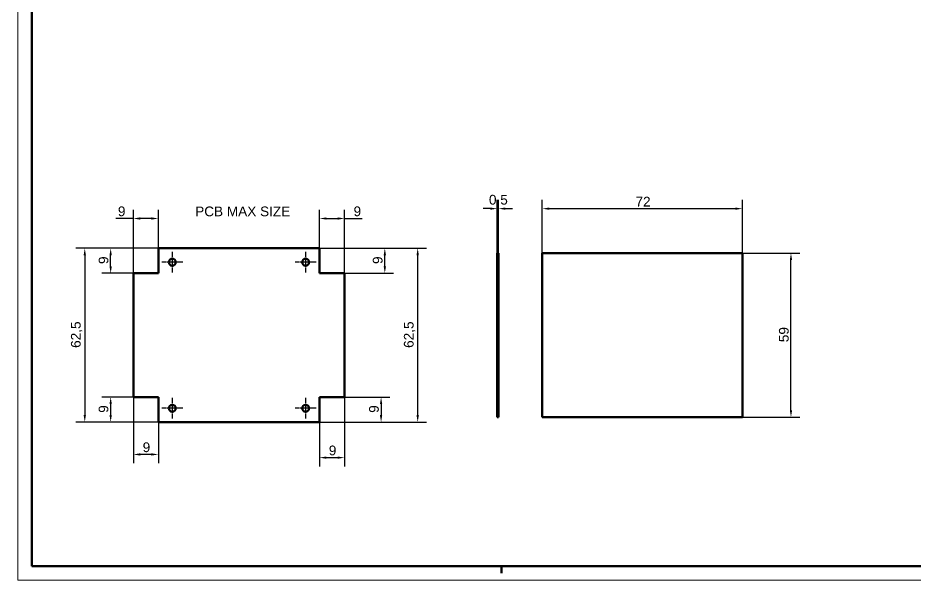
# Model space of a CAD drawing. Extents: x -59 to 594, y 0 to 420.
# Drawn here: x 0 to 322.9, y 0 to 202.1 of the extents above; entities that cross this region are included whole.
import ezdxf

# ---------------------------------------------------------------- set-up
doc = ezdxf.new("R2010")
doc.units = 0
doc.linetypes.add('CHAIN', pattern=[0.3543, 0.2362, -0.0295, 0.0591, -0.0295])
doc.layers.get('0').update_dxf_attribs({"lineweight": 25})
for name, color, linetype, lineweight in [('Centro(ISO)', 179, 'CHAIN', 25), ('Geometria schizzo(ISO)', 7, 'Continuous', 50), ('Quote(ISO)', 7, 'Continuous', 25), ('Simboli(ISO)', 7, 'Continuous', 25), ('Spigoli visibili(ISO)', 7, 'Continuous', 50)]:
    doc.layers.add(name, color=color, linetype=linetype, lineweight=lineweight)
doc.styles.add('DEFAULT-ISO~0', font='ARIAL.TTF')
doc.styles.add('Tabella-ISO', font='ARIAL.TTF')
doc.dimstyles.new('DEFAULT-ISO-Metodo 1b', dxfattribs={"dimtxt": 3.5, "dimasz": 2.5, "dimexe": 3.175, "dimexo": 0, "dimgap": 0.762, "dimtad": 1, "dimtoh": 1, "dimrnd": 1e-08, "dimtxsty": 'DEFAULT-ISO~0', "dimcen": 0.09, "dimdle": 10, "dimclrd": 2, "dimclre": 2, "dimclrt": 6, "dimazin": 2, "dimtfac": 0.714286, "dimtofl": 0, "dimtmove": 0, "dimatfit": 3, "dimfxl": 0, "dimtolj": 1, "dimlwd": 25, "dimlwe": 25, "dimarcsym": 0})

# ---------------------------------------------------------------- blocks, each defined once
blk = doc.blocks.new('*D86')
at = {"layer": 'Defpoints', "color": 0, "linetype": 'Continuous'}
for p in [(260.73, 133.54), (188.73, 117.54), (260.73, 117.54)]:
    blk.add_point(p, dxfattribs=at)
at = {"layer": 'Quote(ISO)', "color": 2, "linetype": 'Continuous', "lineweight": 25}
for p, q in [((188.73, 117.54), (188.73, 136.71)), ((260.73, 117.54), (260.73, 136.71)), ((191.23, 133.54), (258.23, 133.54))]:
    blk.add_line(p, q, dxfattribs=at)
at = {"layer": 'Quote(ISO)', "color": 2, "linetype": 'Continuous'}
for points in [[(191.23, 133.95), (191.23, 133.12), (188.73, 133.54)], [(258.23, 133.95), (258.23, 133.12), (260.73, 133.54)]]:
    blk.add_solid(points, dxfattribs=at)
at = {"layer": 'Quote(ISO)', "color": 6, "linetype": 'Continuous', "lineweight": 25, "insert": (222.26, 137.81), "char_height": 3.5, "attachment_point": 1, "style": 'DEFAULT-ISO~0'}
blk.add_mtext('\\A1;72', dxfattribs=at)
blk = doc.blocks.new('*D87')
at = {"layer": 'Defpoints', "color": 0, "linetype": 'Continuous'}
for p in [(260.73, 117.54), (278.23, 117.54), (260.73, 58.54)]:
    blk.add_point(p, dxfattribs=at)
at = {"layer": 'Quote(ISO)', "color": 2, "linetype": 'Continuous', "lineweight": 25}
for p, q in [((260.73, 117.54), (281.41, 117.54)), ((278.23, 61.04), (278.23, 115.04)), ((260.73, 58.54), (281.41, 58.54))]:
    blk.add_line(p, q, dxfattribs=at)
at = {"layer": 'Quote(ISO)', "color": 2, "linetype": 'Continuous'}
for points in [[(277.82, 115.04), (278.65, 115.04), (278.23, 117.54)], [(277.82, 61.04), (278.65, 61.04), (278.23, 58.54)]]:
    blk.add_solid(points, dxfattribs=at)
at = {"layer": 'Quote(ISO)', "color": 6, "linetype": 'Continuous', "lineweight": 25, "insert": (273.9, 85.52), "char_height": 3.5, "attachment_point": 1, "rotation": 90, "style": 'DEFAULT-ISO~0'}
blk.add_mtext('\\A1;59', dxfattribs=at)
blk = doc.blocks.new('*D88')
at = {"layer": 'Defpoints', "color": 0, "linetype": 'Continuous'}
for p in [(33.37, 119.29), (50.54, 119.29), (41.54, 110.29)]:
    blk.add_point(p, dxfattribs=at)
at = {"layer": 'Quote(ISO)', "color": 2, "linetype": 'Continuous', "lineweight": 25}
for p, q in [((50.54, 119.29), (30.2, 119.29)), ((33.37, 112.79), (33.37, 116.79)), ((41.54, 110.29), (30.2, 110.29))]:
    blk.add_line(p, q, dxfattribs=at)
at = {"layer": 'Quote(ISO)', "color": 2, "linetype": 'Continuous'}
for points in [[(32.96, 116.79), (33.79, 116.79), (33.37, 119.29)], [(32.96, 112.79), (33.79, 112.79), (33.37, 110.29)]]:
    blk.add_solid(points, dxfattribs=at)
at = {"layer": 'Quote(ISO)', "color": 6, "linetype": 'Continuous', "lineweight": 25, "insert": (29.04, 113.63), "char_height": 3.5, "attachment_point": 1, "rotation": 90, "style": 'DEFAULT-ISO~0'}
blk.add_mtext('\\A1;9', dxfattribs=at)
blk = doc.blocks.new('*D89')
at = {"layer": 'Defpoints', "color": 0, "linetype": 'Continuous'}
for p in [(41.54, 65.79), (33.37, 56.79), (50.54, 56.79)]:
    blk.add_point(p, dxfattribs=at)
at = {"layer": 'Quote(ISO)', "color": 2, "linetype": 'Continuous', "lineweight": 25}
for p, q in [((41.54, 65.79), (30.2, 65.79)), ((33.37, 63.29), (33.37, 59.29)), ((50.54, 56.79), (30.2, 56.79))]:
    blk.add_line(p, q, dxfattribs=at)
at = {"layer": 'Quote(ISO)', "color": 2, "linetype": 'Continuous'}
for points in [[(32.96, 63.29), (33.79, 63.29), (33.37, 65.79)], [(32.96, 59.29), (33.79, 59.29), (33.37, 56.79)]]:
    blk.add_solid(points, dxfattribs=at)
at = {"layer": 'Quote(ISO)', "color": 6, "linetype": 'Continuous', "lineweight": 25, "insert": (29.04, 60.13), "char_height": 3.5, "attachment_point": 1, "rotation": 90, "style": 'DEFAULT-ISO~0'}
blk.add_mtext('\\A1;9', dxfattribs=at)
blk = doc.blocks.new('*D90')
at = {"layer": 'Defpoints', "color": 0, "linetype": 'Continuous'}
for p in [(50.54, 119.29), (24.05, 56.79), (50.54, 56.79)]:
    blk.add_point(p, dxfattribs=at)
at = {"layer": 'Quote(ISO)', "color": 2, "linetype": 'Continuous', "lineweight": 25}
for p, q in [((50.54, 119.29), (20.88, 119.29)), ((24.05, 116.79), (24.05, 59.29)), ((50.54, 56.79), (20.88, 56.79))]:
    blk.add_line(p, q, dxfattribs=at)
at = {"layer": 'Quote(ISO)', "color": 2, "linetype": 'Continuous'}
for points in [[(23.64, 116.79), (24.47, 116.79), (24.05, 119.29)], [(23.64, 59.29), (24.47, 59.29), (24.05, 56.79)]]:
    blk.add_solid(points, dxfattribs=at)
at = {"layer": 'Quote(ISO)', "color": 6, "linetype": 'Continuous', "lineweight": 25, "insert": (19.08, 83.47), "char_height": 3.5, "attachment_point": 1, "rotation": 90, "style": 'DEFAULT-ISO~0'}
blk.add_mtext('\\A1;62,5', dxfattribs=at)
blk = doc.blocks.new('*D91')
at = {"layer": 'Defpoints', "color": 0, "linetype": 'Continuous'}
for p in [(41.54, 65.79), (50.54, 56.79), (41.54, 45.16)]:
    blk.add_point(p, dxfattribs=at)
at = {"layer": 'Quote(ISO)', "color": 2, "linetype": 'Continuous', "lineweight": 25}
for p, q in [((41.54, 65.79), (41.54, 41.98)), ((50.54, 56.79), (50.54, 41.98)), ((48.04, 45.16), (44.04, 45.16))]:
    blk.add_line(p, q, dxfattribs=at)
at = {"layer": 'Quote(ISO)', "color": 2, "linetype": 'Continuous'}
for points in [[(44.04, 45.58), (44.04, 44.74), (41.54, 45.16)], [(48.04, 45.58), (48.04, 44.74), (50.54, 45.16)]]:
    blk.add_solid(points, dxfattribs=at)
at = {"layer": 'Quote(ISO)', "color": 6, "linetype": 'Continuous', "lineweight": 25, "insert": (44.89, 49.5), "char_height": 3.5, "attachment_point": 1, "style": 'DEFAULT-ISO~0'}
blk.add_mtext('\\A1;9', dxfattribs=at)
blk = doc.blocks.new('*D92')
at = {"layer": 'Defpoints', "color": 0, "linetype": 'Continuous'}
for p in [(117.54, 65.79), (108.54, 56.79), (117.54, 44.01)]:
    blk.add_point(p, dxfattribs=at)
at = {"layer": 'Quote(ISO)', "color": 2, "linetype": 'Continuous', "lineweight": 25}
for p, q in [((117.54, 65.79), (117.54, 40.83)), ((108.54, 56.79), (108.54, 40.83)), ((111.04, 44.01), (115.04, 44.01))]:
    blk.add_line(p, q, dxfattribs=at)
at = {"layer": 'Quote(ISO)', "color": 2, "linetype": 'Continuous'}
for points in [[(111.04, 44.43), (111.04, 43.59), (108.54, 44.01)], [(115.04, 44.43), (115.04, 43.59), (117.54, 44.01)]]:
    blk.add_solid(points, dxfattribs=at)
at = {"layer": 'Quote(ISO)', "color": 6, "linetype": 'Continuous', "lineweight": 25, "insert": (111.89, 48.35), "char_height": 3.5, "attachment_point": 1, "style": 'DEFAULT-ISO~0'}
blk.add_mtext('\\A1;9', dxfattribs=at)
blk = doc.blocks.new('*D93')
at = {"layer": 'Defpoints', "color": 0, "linetype": 'Continuous'}
for p in [(117.54, 65.79), (108.54, 56.79), (130.7, 56.79)]:
    blk.add_point(p, dxfattribs=at)
at = {"layer": 'Quote(ISO)', "color": 2, "linetype": 'Continuous', "lineweight": 25}
for p, q in [((117.54, 65.79), (133.87, 65.79)), ((130.7, 63.29), (130.7, 59.29)), ((108.54, 56.79), (133.87, 56.79))]:
    blk.add_line(p, q, dxfattribs=at)
at = {"layer": 'Quote(ISO)', "color": 2, "linetype": 'Continuous'}
for points in [[(130.28, 63.29), (131.11, 63.29), (130.7, 65.79)], [(130.28, 59.29), (131.11, 59.29), (130.7, 56.79)]]:
    blk.add_solid(points, dxfattribs=at)
at = {"layer": 'Quote(ISO)', "color": 6, "linetype": 'Continuous', "lineweight": 25, "insert": (126.36, 60.13), "char_height": 3.5, "attachment_point": 1, "rotation": 90, "style": 'DEFAULT-ISO~0'}
blk.add_mtext('\\A1;9', dxfattribs=at)
blk = doc.blocks.new('*D94')
at = {"layer": 'Defpoints', "color": 0, "linetype": 'Continuous'}
for p in [(108.54, 119.29), (132.04, 119.29), (117.54, 110.29)]:
    blk.add_point(p, dxfattribs=at)
at = {"layer": 'Quote(ISO)', "color": 2, "linetype": 'Continuous', "lineweight": 25}
for p, q in [((108.54, 119.29), (135.22, 119.29)), ((132.04, 112.79), (132.04, 116.79)), ((117.54, 110.29), (135.22, 110.29))]:
    blk.add_line(p, q, dxfattribs=at)
at = {"layer": 'Quote(ISO)', "color": 2, "linetype": 'Continuous'}
for points in [[(131.63, 116.79), (132.46, 116.79), (132.04, 119.29)], [(131.63, 112.79), (132.46, 112.79), (132.04, 110.29)]]:
    blk.add_solid(points, dxfattribs=at)
at = {"layer": 'Quote(ISO)', "color": 6, "linetype": 'Continuous', "lineweight": 25, "insert": (127.71, 113.63), "char_height": 3.5, "attachment_point": 1, "rotation": 90, "style": 'DEFAULT-ISO~0'}
blk.add_mtext('\\A1;9', dxfattribs=at)
blk = doc.blocks.new('*D95')
at = {"layer": 'Defpoints', "color": 0, "linetype": 'Continuous'}
for p in [(108.54, 119.29), (143.88, 119.29), (108.54, 56.79)]:
    blk.add_point(p, dxfattribs=at)
at = {"layer": 'Quote(ISO)', "color": 2, "linetype": 'Continuous', "lineweight": 25}
for p, q in [((108.54, 119.29), (147.05, 119.29)), ((143.88, 59.29), (143.88, 116.79)), ((108.54, 56.79), (147.05, 56.79))]:
    blk.add_line(p, q, dxfattribs=at)
at = {"layer": 'Quote(ISO)', "color": 2, "linetype": 'Continuous'}
for points in [[(143.46, 116.79), (144.29, 116.79), (143.88, 119.29)], [(143.46, 59.29), (144.29, 59.29), (143.88, 56.79)]]:
    blk.add_solid(points, dxfattribs=at)
at = {"layer": 'Quote(ISO)', "color": 6, "linetype": 'Continuous', "lineweight": 25, "insert": (138.91, 83.47), "char_height": 3.5, "attachment_point": 1, "rotation": 90, "style": 'DEFAULT-ISO~0'}
blk.add_mtext('\\A1;62,5', dxfattribs=at)
blk = doc.blocks.new('*D96')
at = {"layer": 'Defpoints', "color": 0, "linetype": 'Continuous'}
for p in [(41.54, 130), (50.54, 119.29), (41.54, 110.29)]:
    blk.add_point(p, dxfattribs=at)
at = {"layer": 'Quote(ISO)', "color": 2, "linetype": 'Continuous', "lineweight": 25}
for p, q in [((41.54, 110.29), (41.54, 133.17)), ((50.54, 119.29), (50.54, 133.17)), ((41.54, 130), (35.21, 130)), ((48.04, 130), (44.04, 130))]:
    blk.add_line(p, q, dxfattribs=at)
at = {"layer": 'Quote(ISO)', "color": 2, "linetype": 'Continuous'}
for points in [[(44.04, 130.41), (44.04, 129.58), (41.54, 130)], [(48.04, 130.41), (48.04, 129.58), (50.54, 130)]]:
    blk.add_solid(points, dxfattribs=at)
at = {"layer": 'Quote(ISO)', "color": 6, "linetype": 'Continuous', "lineweight": 25, "insert": (35.98, 134.33), "char_height": 3.5, "attachment_point": 1, "style": 'DEFAULT-ISO~0'}
blk.add_mtext('\\A1;9', dxfattribs=at)
blk = doc.blocks.new('*D97')
at = {"layer": 'Defpoints', "color": 0, "linetype": 'Continuous'}
for p in [(117.54, 130), (108.54, 119.29), (117.54, 110.29)]:
    blk.add_point(p, dxfattribs=at)
at = {"layer": 'Quote(ISO)', "color": 2, "linetype": 'Continuous', "lineweight": 25}
for p, q in [((108.54, 119.29), (108.54, 133.17)), ((117.54, 110.29), (117.54, 133.17)), ((111.04, 130), (115.04, 130)), ((117.54, 130), (123.87, 130))]:
    blk.add_line(p, q, dxfattribs=at)
at = {"layer": 'Quote(ISO)', "color": 2, "linetype": 'Continuous'}
for points in [[(111.04, 130.41), (111.04, 129.58), (108.54, 130)], [(115.04, 130.41), (115.04, 129.58), (117.54, 130)]]:
    blk.add_solid(points, dxfattribs=at)
at = {"layer": 'Quote(ISO)', "color": 6, "linetype": 'Continuous', "lineweight": 25, "insert": (120.8, 134.33), "char_height": 3.5, "attachment_point": 1, "style": 'DEFAULT-ISO~0'}
blk.add_mtext('\\A1;9', dxfattribs=at)
blk = doc.blocks.new('Bordi A2')
at = {"layer": 'Geometria schizzo(ISO)', "color": 4, "lineweight": 18}
for p, q in [((0, 0), (0, 420)), ((594, 0), (0, 0))]:
    blk.add_line(p, q, dxfattribs=at)
at = {"layer": 'Geometria schizzo(ISO)'}
for p, q in [((5, 5), (5, 415)), ((589, 5), (5, 5)), ((174, 5), (174, 2.5))]:
    blk.add_line(p, q, dxfattribs=at)
blk = doc.blocks.new('*D104')
at = {"layer": 'Defpoints', "color": 0, "linetype": 'Continuous'}
for p in [(172.47, 133.54), (172.47, 117.54), (172.97, 117.54)]:
    blk.add_point(p, dxfattribs=at)
at = {"layer": 'Quote(ISO)', "color": 2, "linetype": 'Continuous', "lineweight": 25}
for p, q in [((172.47, 117.54), (172.47, 136.71)), ((172.97, 117.54), (172.97, 136.71)), ((169.97, 133.54), (167.47, 133.54)), ((175.47, 133.54), (177.97, 133.54))]:
    blk.add_line(p, q, dxfattribs=at)
at = {"layer": 'Quote(ISO)', "color": 2, "linetype": 'Continuous'}
for points in [[(169.97, 133.95), (169.97, 133.12), (172.47, 133.54)], [(175.47, 133.95), (175.47, 133.12), (172.97, 133.54)]]:
    blk.add_solid(points, dxfattribs=at)
at = {"layer": 'Quote(ISO)', "color": 6, "linetype": 'Continuous', "lineweight": 25, "insert": (169.52, 138.5), "char_height": 3.5, "attachment_point": 1, "style": 'DEFAULT-ISO~0'}
blk.add_mtext('\\A1;0,5', dxfattribs=at)

msp = doc.modelspace()

# ---------------------------------------------------------------- linework, layer by layer
at = {"layer": 'Centro(ISO)', "linetype": 'CHAIN', "ltscale": 8.333956}
for p, q in [((55.54, 118.035), (55.54, 110.535)), ((103.54, 118.035), (103.54, 110.535)), ((59.29, 114.285), (51.79, 114.285)), ((107.29, 114.285), (99.79, 114.285)), ((55.54, 65.535), (55.54, 58.035)), ((103.54, 65.535), (103.54, 58.035)), ((59.29, 61.785), (51.79, 61.785)), ((107.29, 61.785), (99.79, 61.785))]:
    msp.add_line(p, q, dxfattribs=at)
at = {"layer": 'Spigoli visibili(ISO)', "color": 5}
for p, q in [((50.54, 110.285), (50.54, 119.285)), ((50.54, 119.285), (108.54, 119.285)), ((108.54, 119.285), (108.54, 110.285)), ((41.54, 65.785), (41.54, 110.285)), ((41.54, 110.285), (50.54, 110.285)), ((108.54, 110.285), (117.54, 110.285)), ((117.54, 110.285), (117.54, 65.785)), ((50.54, 65.785), (41.54, 65.785)), ((50.54, 56.785), (50.54, 65.785)), ((117.54, 65.785), (108.54, 65.785)), ((108.54, 65.785), (108.54, 56.785)), ((108.54, 56.785), (50.54, 56.785))]:
    msp.add_line(p, q, dxfattribs=at)
at = {"layer": 'Spigoli visibili(ISO)'}
for p, q in [((172.97, 117.535), (172.47, 117.535)), ((172.47, 117.535), (172.47, 58.535)), ((172.97, 58.535), (172.97, 117.535)), ((188.734, 58.535), (188.734, 117.535)), ((188.734, 117.535), (260.734, 117.535)), ((260.734, 117.535), (260.734, 58.535)), ((172.97, 58.535), (172.47, 58.535)), ((260.734, 58.535), (188.734, 58.535))]:
    msp.add_line(p, q, dxfattribs=at)
at = {"layer": 'Spigoli visibili(ISO)', "color": 5}
for centre in [(55.54, 114.285), (103.54, 114.285), (55.54, 61.785), (103.54, 61.785)]:
    msp.add_circle(centre, 1.25, dxfattribs=at)

# ---------------------------------------------------------------- block references
msp.add_blockref('Bordi A2', (0, 0))

# ---------------------------------------------------------------- texts
at = {"layer": 'Simboli(ISO)', "color": 7, "insert": (63.785, 134.303), "char_height": 3.5, "width": 37.75393, "attachment_point": 1, "style": 'Tabella-ISO'}
msp.add_mtext('{\\fArial|b0|i0;\\H3.5000;PCB MAX SIZE}', dxfattribs=at)

# ---------------------------------------------------------------- dimensions: what is measured, and where the dimension line sits
at = {"layer": 'Quote(ISO)', "color": 2, "linetype": 'Continuous', "lineweight": 25}
for base, p1, p2, picture, middle in [((172.47, 133.535), (172.97, 117.535), (172.47, 117.535), '*D104', (172.72, 133.535)), ((260.734, 133.535), (188.734, 117.535), (260.734, 117.535), '*D86', (224.734, 133.535)), ((41.54, 129.996), (50.54, 119.285), (41.54, 110.285), '*D96', (37.127, 129.996)), ((41.54, 45.16), (50.54, 56.785), (41.54, 65.785), '*D91', (46.04, 45.16))]:
    dim = msp.add_linear_dim(base=base, p1=p1, p2=p2, dimstyle='DEFAULT-ISO-Metodo 1b', override={"dimtoh": 0, "dimdec": 2, "dimtp": 0, "dimtm": 0, "dimtdec": 2}, dxfattribs=at)
    dim.commit()
    dim.dimension.update_dxf_attribs({"geometry": picture, "text_midpoint": middle, "dimtype": 160})
for base, p1, p2, angle, override, picture, middle in [((117.54, 129.996), (108.54, 119.285), (117.54, 110.285), 180, {"dimtoh": 0, "dimdec": 2, "dimtp": 0, "dimtm": 0, "dimtdec": 2}, '*D97', (121.952, 129.996)), ((24.052, 56.785), (50.54, 119.285), (50.54, 56.785), 270, {"dimtoh": 0, "dimdec": 2, "dimtp": 0, "dimtm": 0, "dimtdec": 2, "dimtmove": 1}, '*D90', (24.052, 88.035)), ((33.374, 119.285), (41.54, 110.285), (50.54, 119.285), 270, {"dimtoh": 0, "dimdec": 2, "dimtp": 0, "dimtm": 0, "dimtdec": 2, "dimtmove": 1}, '*D88', (33.374, 114.785)), ((132.043, 119.285), (117.54, 110.285), (108.54, 119.285), 270, {"dimtoh": 0, "dimdec": 2, "dimtp": 0, "dimtm": 0, "dimtdec": 2, "dimtmove": 1}, '*D94', (132.043, 114.785)), ((143.875, 119.285), (108.54, 56.785), (108.54, 119.285), 90, {"dimtoh": 0, "dimdec": 2, "dimtp": 0, "dimtm": 0, "dimtdec": 2, "dimtmove": 1}, '*D95', (143.875, 88.035)), ((278.234, 117.535), (260.734, 58.535), (260.734, 117.535), 90, {"dimtoh": 0, "dimdec": 2, "dimtp": 0, "dimtm": 0, "dimtdec": 2, "dimtmove": 1}, '*D87', (278.234, 88.035)), ((33.374, 56.785), (41.54, 65.785), (50.54, 56.785), 90, {"dimtoh": 0, "dimdec": 2, "dimtp": 0, "dimtm": 0, "dimtdec": 2, "dimtmove": 1}, '*D89', (33.374, 61.285)), ((117.54, 44.009), (108.54, 56.785), (117.54, 65.785), 180, {"dimtoh": 0, "dimdec": 2, "dimtp": 0, "dimtm": 0, "dimtdec": 2}, '*D92', (113.04, 44.009)), ((130.698, 56.785), (117.54, 65.785), (108.54, 56.785), 90, {"dimtoh": 0, "dimdec": 2, "dimtp": 0, "dimtm": 0, "dimtdec": 2, "dimtmove": 1}, '*D93', (130.698, 61.285))]:
    dim = msp.add_linear_dim(base=base, p1=p1, p2=p2, angle=angle, dimstyle='DEFAULT-ISO-Metodo 1b', override=override, dxfattribs=at)
    dim.commit()
    dim.dimension.update_dxf_attribs({"geometry": picture, "text_midpoint": middle, "dimtype": 160})

doc.saveas('drawing.dxf')
